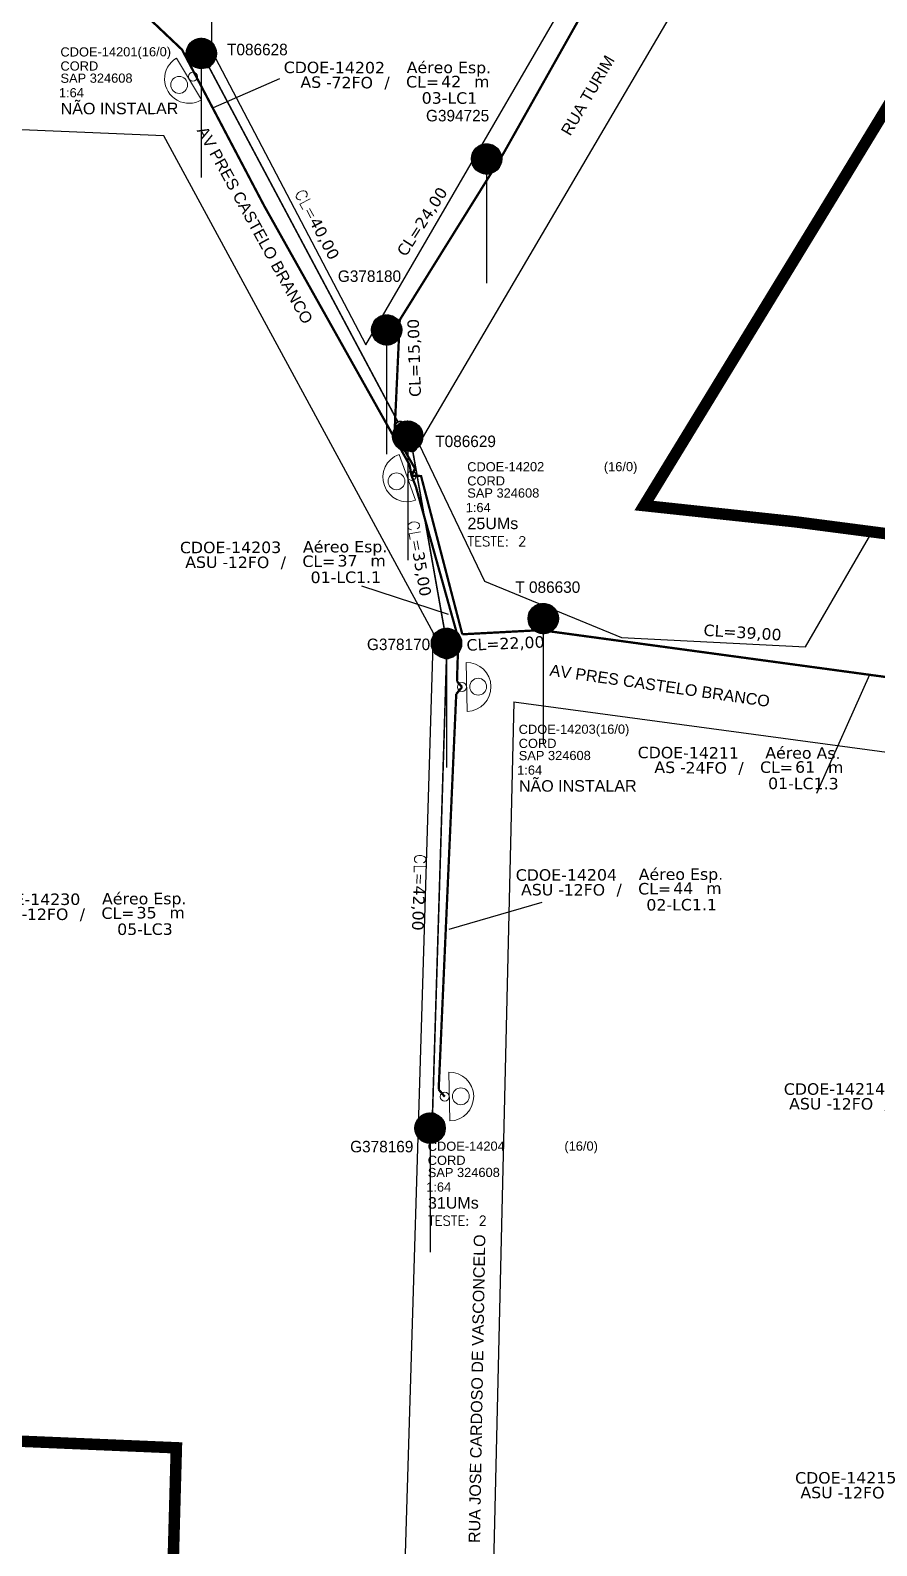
# Model space of a CAD drawing. Extents: x 31872 to 38560, y -10719 to -1519.
# Drawn here: x 32922 to 33659, y -3964 to -2645 of the extents above; entities that cross this region are included whole.
import ezdxf
from ezdxf.enums import TextEntityAlignment as Align

# ---------------------------------------------------------------- set-up
doc = ezdxf.new("R2010")
doc.units = ezdxf.units.DM
doc.header["$MEASUREMENT"] = 0
for name, color, linetype, lineweight in [("20.0-LEGENDA DOS CDO'S", 1, 'Continuous', 0), ('20.2-CDO_POSTE', 1, 'Continuous', 5), ('20.6-CORDOALHA_SUPORTE', 7, 'Continuous', 25)]:
    doc.layers.add(name, color=color, linetype=linetype, lineweight=lineweight)
for name, color, linetype in [('CAP a instalar', 1, 'Continuous'), ('celulas gpon', 7, 'Continuous'), ('label_cabos', 7, 'Continuous'), ('locais', 7, 'Continuous'), ('locais legendas', 7, 'Continuous'), ('QUADRA', 7, 'Continuous'), ('Segmento de Logradouro Texto', 238, 'Continuous')]:
    doc.layers.add(name, color=color, linetype=linetype)
doc.styles.add('ARIAL', font='arial.ttf')
doc.styles.add('DIGICADE', font='arial.ttf')
doc.styles.add('ROMANS', font='romans.shx')
doc.styles.add('siredit', font='verdana.ttf')
doc.linetypes.add('FENCELINE1', pattern='A,0.25,-0.1,[133,ltypeshp.shx,S=0.1,R=0,X=-0.1,Y=0],-0.1,1', length=1.45)
doc.dimstyles.new('CC', dxfattribs={"dimtxt": 1, "dimasz": 2, "dimexe": 0.18, "dimexo": 0.0625, "dimgap": 0.09, "dimtad": 0, "dimdec": 0, "dimrnd": 1, "dimzin": 0, "dimdsep": 46, "dimtxsty": 'siredit', "dimblk": 'NONE', "dimcen": 0, "dimse1": 1, "dimse2": 1, "dimsd1": 1, "dimsd2": 1, "dimclrt": 7, "dimadec": 0, "dimazin": 0, "dimtfac": 1, "dimtdec": 0, "dimtofl": 0, "dimtmove": 0, "dimatfit": 3, "dimfxl": 0, "dimtolj": 1, "dimtzin": 0, "dimarcsym": 0})

# ---------------------------------------------------------------- blocks, each defined once
blk = doc.blocks.new('*X22')
at = {"color": 0}
for p, q in [((-0.6799970000000001, 0.4160180000000003), (-0.018018, 1.077996999999998)), ((-0.6798090000000001, 0.4338840000000002), (-0.035884, 1.077809)), ((-0.679715, 0.398622), (-0.0006219999999999999, 1.077714999999999)), ((-0.6791100000000001, 0.452261), (-0.054261, 1.07711)), ((-0.6789990000000004, 0.381661), (0.016339, 1.076999)), ((-0.6778770000000001, 0.365105), (0.032895, 1.075876999999999)), ((-0.6778529999999999, 0.4711960000000003), (-0.073196, 1.075852999999999)), ((-0.676376, 0.348929), (0.049071, 1.074375999999999)), ((-0.675978, 0.490748), (-0.092748, 1.073978)), ((-0.6745180000000001, 0.333109), (0.06489099999999999, 1.072518)), ((-0.6734170000000002, 0.510987), (-0.112987, 1.071417)), ((-0.672323, 0.317627), (0.080373, 1.070322999999999)), ((-0.67008, 0.5320020000000003), (-0.134002, 1.068079999999999)), ((-0.669809, 0.302463), (0.095537, 1.067809)), ((-0.666991, 0.287604), (0.110396, 1.064991)), ((-0.665856, 0.5539029999999999), (-0.155903, 1.063855999999999)), ((-0.6638830000000004, 0.273034), (0.124966, 1.061882999999999)), ((-0.660603, 0.5768340000000001), (-0.178834, 1.058602999999999)), ((-0.660497, 0.258742), (0.139258, 1.058497)), ((-0.656846, 0.244715), (0.153285, 1.054845999999999)), ((-0.654125, 0.6009890000000003), (-0.202989, 1.052124999999999)), ((-0.652938, 0.230945), (0.167055, 1.050937999999999)), ((-0.648783, 0.217422), (0.180578, 1.046783)), ((-0.6461560000000001, 0.6266370000000001), (-0.228637, 1.044155999999998)), ((-0.6443900000000001, 0.204138), (0.193862, 1.042389999999999)), ((-0.639766, 0.191085), (0.206915, 1.037765999999999)), ((-0.6362979999999999, 0.654172), (-0.2561719999999999, 1.034297999999999)), ((-0.634917, 0.178256), (0.219744, 1.032917)), ((-0.6298500000000004, 0.165645), (0.232355, 1.027849999999999)), ((-0.624571, 0.153247), (0.244753, 1.022570999999999)), ((-0.623925, 0.6842220000000001), (-0.286222, 1.021924999999999)), ((-0.619084, 0.141056), (0.256944, 1.017084)), ((-0.6133950000000002, 0.129067), (0.268933, 1.011395)), ((-0.6079319999999999, 0.7178930000000002), (-0.319893, 1.005932)), ((-0.607508, 0.117277), (0.280723, 1.005508)), ((-0.6014260000000001, 0.10568), (0.2923199999999999, 0.999426)), ((-0.595154, 0.094275), (0.303725, 0.993154)), ((-0.588694, 0.083057), (0.314943, 0.986694)), ((-0.5859600000000001, 0.7575430000000001), (-0.359543, 0.9839600000000001)), ((-0.58205, 0.072024), (0.325976, 0.98005)), ((-0.575224, 0.061172), (0.336828, 0.973224)), ((-0.5682189999999999, 0.0505), (0.3475, 0.966219)), ((-0.561036, 0.040005), (0.357995, 0.9590360000000001)), ((-0.5536780000000002, 0.029685), (0.368315, 0.951678)), ((-0.5503970000000002, 0.8107829999999999), (-0.4127830000000002, 0.948397)), ((-0.5461460000000004, 0.01954), (0.37846, 0.944146)), ((-0.538442, 0.009566), (0.388434, 0.936442)), ((-0.530567, -0.000236), (0.398236, 0.928567)), ((-0.5225220000000002, -0.009869), (0.407869, 0.9205219999999998)), ((-0.514308, -0.019333), (0.417333, 0.912308)), ((-0.505925, -0.028628), (0.426628, 0.903925)), ((-0.497375, -0.037756), (0.4357560000000002, 0.8953749999999999)), ((-0.488657, -0.046715), (0.444715, 0.8866569999999999)), ((-0.479772, -0.055508), (0.453508, 0.8777719999999998)), ((-0.4707189999999999, -0.06413300000000001), (0.4621330000000003, 0.8687190000000001)), ((-0.461499, -0.07259), (0.47059, 0.8594989999999999)), ((-0.4521100000000002, -0.08087899999999999), (0.478879, 0.85011)), ((-0.4425530000000001, -0.08900000000000001), (0.487, 0.8405530000000001)), ((-0.4328260000000001, -0.096951), (0.494951, 0.8308260000000001)), ((-0.422929, -0.104731), (0.502731, 0.8209290000000001)), ((-0.4128600000000004, -0.11234), (0.5103400000000003, 0.81086)), ((-0.402619, -0.119776), (0.5177760000000001, 0.800619)), ((-0.392202, -0.127037), (0.5250370000000001, 0.7902020000000001)), ((-0.381609, -0.134122), (0.5321220000000002, 0.779609)), ((-0.370838, -0.141028), (0.539028, 0.7688380000000004)), ((-0.359886, -0.147754), (0.545754, 0.757886)), ((-0.348751, -0.154296), (0.5522960000000002, 0.746751)), ((-0.337429, -0.160652), (0.5586520000000001, 0.735429)), ((-0.325919, -0.16682), (0.56482, 0.723919)), ((-0.314215, -0.172794), (0.5707939999999999, 0.7122149999999999)), ((-0.302316, -0.178572), (0.576572, 0.700316)), ((-0.290215, -0.184149), (0.5821490000000002, 0.6882149999999999)), ((-0.27791, -0.189522), (0.587522, 0.67591)), ((-0.265395, -0.194684), (0.5926840000000002, 0.663395)), ((-0.252664, -0.199631), (0.597631, 0.650664)), ((-0.239711, -0.204356), (0.602356, 0.6377109999999999)), ((-0.226531, -0.208853), (0.606853, 0.6245310000000001)), ((-0.213115, -0.213115), (0.611115, 0.611115)), ((-0.199456, -0.217134), (0.6151340000000002, 0.5974560000000002)), ((-0.185546, -0.220901), (0.6189010000000001, 0.5835460000000002)), ((-0.171373, -0.224406), (0.622406, 0.5693729999999999)), ((-0.156929, -0.22764), (0.62564, 0.554929)), ((-0.1422, -0.230589), (0.6285890000000001, 0.5402000000000001)), ((-0.127174, -0.23324), (0.6312399999999999, 0.525174)), ((-0.111836, -0.23558), (0.6335800000000003, 0.509836)), ((-0.096169, -0.23759), (0.63559, 0.494169)), ((-0.080154, -0.239253), (0.637253, 0.4781540000000001)), ((-0.06377000000000001, -0.240547), (0.638547, 0.46177)), ((-0.046993, -0.241448), (0.6394479999999999, 0.4449930000000001)), ((-0.029795, -0.241927), (0.6399270000000002, 0.427795)), ((-0.012144, -0.241953), (0.6399530000000003, 0.410144)), ((0.006, -0.241488), (0.6394880000000001, 0.392)), ((0.024679, -0.240486), (0.638486, 0.373321)), ((0.043948, -0.2388949999999999), (0.636895, 0.354052)), ((0.063871, -0.236649), (0.6346490000000001, 0.334129)), ((0.08452799999999999, -0.23367), (0.63167, 0.313472)), ((0.106018, -0.229858), (0.627858, 0.291982)), ((0.12847, -0.225084), (0.623084, 0.26953)), ((0.152051, -0.21918), (0.6171800000000001, 0.245949)), ((0.176993, -0.211916), (0.6099160000000003, 0.221007)), ((0.203627, -0.20296), (0.60096, 0.194373)), ((0.232456, -0.191808), (0.5898080000000001, 0.165544)), ((0.264325, -0.177617), (0.575617, 0.133675)), ((0.300865, -0.158754), (0.556754, 0.097135)), ((0.346227, -0.13107), (0.5290699999999999, 0.051773)), ((0.43272, -0.062254), (0.4602540000000002, -0.03472))]:
    blk.add_line(p, q, dxfattribs=at)
blk = doc.blocks.new('POLE_POLE')
at = {"color": 0}
blk.add_line((-2e-07, -2.39e-06), (-2e-07, -4.983e-05), dxfattribs=at)
blk.add_circle((-2e-07, 4.18e-06), 6.6e-06, dxfattribs=at)
at = {"color": 0, "xscale": 1e-05, "yscale": 1e-05, "zscale": 1e-05}
blk.add_blockref('*X22', (0, 0), dxfattribs=at)
blk = doc.blocks.new('*U33')
at = {"color": 0}
blk.add_line((2.144683874508849, -0.5816883642076452), (-2.103735590730157, -0.6838976506145482), dxfattribs=at)
for centre, radius in [((-0.003800809652691521, 0.3762168416387937), 0.7329430290837279), ((0.02993521138451247, -1.026050735923426), 0.3933715201570511)]:
    blk.add_circle(centre, radius, dxfattribs=at)
blk.add_arc((0.02047414188934621, -0.6327930074110968), 2.124824386322872, 1.378166948061358, 181.3781669480614, dxfattribs=at)
blk = doc.blocks.new('CDOE_CT_POSTE')
at = {"layer": "20.0-LEGENDA DOS CDO'S", "color": 0, "style": 'ARIAL'}
for tag, p in [('CDO_N', (0.1196604212896091, 5.247622986669191)), ('CORDOALHA', (0.1221820842097259, 4.023126791072634)), ('SAP', (0.1243687709234109, 2.961291943700779)), ('1:XX', (0.13852452361823, 1.230987247493857)), ('UMS', (0.1406116498255869, 0.2174980612632993))]:
    blk.add_attdef(tag, p, '', height=0.6799438036233107, rotation=0.1179917413816953, dxfattribs=at)
blk.add_attdef('FIBRAS_UTILIZADAS', text='', height=0.6799438036233107, rotation=0.1179917413816953, dxfattribs=at).set_placement((7.828817139069656, 5.263498817652011), align=Align.CENTER)
blk = doc.blocks.new('Teste  FTTH')
at = {"color": 0, "lineweight": 0, "style": 'ROMANS'}
for tag, p in [('TESTE', (-2.302101397839966, -0.2900054389600459)), ('QTDE', (0.2115984437179215, -0.2900054389600459))]:
    blk.add_attdef(tag, p, '', height=0.4797688058208799, dxfattribs=at)
for tag, p, flags in [('FID', (-2.226682248618305, -1.252807463808641), 1), ('FATOR', (-2.226682248618305, -2.027570965340915), 3), ('ID_ATIVIDADE', (-2.226682248618305, -2.716249624984646), 3)]:
    blk.add_attdef(tag, p, '', height=0.4797688058208799, dxfattribs=dict(at, flags=flags))
blk = doc.blocks.new('*U90')
at = {"layer": '20.6-CORDOALHA_SUPORTE', "const_width": 0.1391638547182083}
for points in [[(-20.84083859273447, -0.3766395820807338, 1.175511421614485), (-20.83137429700899, 0.4705714967611039)], [(15.17919882247232, 0.4648918783483058, 1.231751640149774), (15.17919882247232, -0.3811335082008664)]]:
    blk.add_lwpolyline(points, format="xyb", dxfattribs=at)
blk.add_lwpolyline([(-20.29898066271702, 0.0414027478937543), (14.65815224372717, 0.04187918507371972)], dxfattribs=at)
at = {"layer": '20.6-CORDOALHA_SUPORTE', "color": 0, "lineweight": 0, "style": 'ROMANS'}
blk.add_attdef('LANCE', text='', height=1, dxfattribs=at).set_placement((-0.5381412959509184, -2.21476353000266), align=Align.RIGHT)
at = {"layer": '20.6-CORDOALHA_SUPORTE', "color": 0, "style": 'siredit'}
blk.add_attdef('QTDE', (-0.5381412959509184, -2.21476353000266), '', height=1, rotation=359.6900071930405, dxfattribs=at)
at = {"layer": '20.6-CORDOALHA_SUPORTE', "color": 0, "lineweight": 0, "style": 'ROMANS'}
for tag, p, flags in [('FATOR', (-5.196395047656239, -4.441735041516672), 3), ('ID_ATIVIDADE', (-5.200727581730945, -6.668706553030688), 3), ('FID', (-5.200727581730945, -8.895678064544704), 1)]:
    blk.add_attdef(tag, p, '', height=1, dxfattribs=dict(at, flags=flags))
blk = doc.blocks.new('*U91')
at = {"layer": '20.6-CORDOALHA_SUPORTE', "const_width": 0.1391638547182083}
for points in [[(-20.84083859273447, -0.3766395820807338, 1.175511421614485), (-20.83137429700899, 0.4705714967611039)], [(-4.083952200998542, 0.4672687796694942, 1.231751640149774), (-4.083952200998542, -0.3787566068796779)]]:
    blk.add_lwpolyline(points, format="xyb", dxfattribs=at)
blk.add_lwpolyline([(-20.29898066271702, 0.0414027478937543), (-4.604998779743688, 0.04425608639490815)], dxfattribs=at)
at = {"layer": '20.6-CORDOALHA_SUPORTE', "color": 0, "lineweight": 0, "style": 'ROMANS'}
blk.add_attdef('LANCE', text='', height=1, dxfattribs=at).set_placement((-0.5381412959509184, -2.21476353000266), align=Align.RIGHT)
at = {"layer": '20.6-CORDOALHA_SUPORTE', "color": 0, "style": 'siredit'}
blk.add_attdef('QTDE', (-0.5381412959509184, -2.21476353000266), '', height=1, rotation=359.6900071930405, dxfattribs=at)
at = {"layer": '20.6-CORDOALHA_SUPORTE', "color": 0, "lineweight": 0, "style": 'ROMANS'}
for tag, p, flags in [('FATOR', (-5.196395047656239, -4.441735041516672), 3), ('ID_ATIVIDADE', (-5.200727581730945, -6.668706553030688), 3), ('FID', (-5.200727581730945, -8.895678064544704), 1)]:
    blk.add_attdef(tag, p, '', height=1, dxfattribs=dict(at, flags=flags))
blk = doc.blocks.new('*U92')
at = {"layer": '20.6-CORDOALHA_SUPORTE', "const_width": 0.1391638547182083}
for points in [[(-20.84083859273447, -0.3766395820807338, 1.175511421614485), (-20.83137429700899, 0.4705714967611039)], [(19.74560780455237, 0.4643284241382771, 1.231751640149774), (19.74560780455237, -0.3816969624108951)]]:
    blk.add_lwpolyline(points, format="xyb", dxfattribs=at)
blk.add_lwpolyline([(-20.29898066271702, 0.0414027478937543), (19.22456122580723, 0.04131573086369104)], dxfattribs=at)
at = {"layer": '20.6-CORDOALHA_SUPORTE', "color": 0, "lineweight": 0, "style": 'ROMANS'}
blk.add_attdef('LANCE', text='', height=1, dxfattribs=at).set_placement((-0.5381412959509184, -2.21476353000266), align=Align.RIGHT)
at = {"layer": '20.6-CORDOALHA_SUPORTE', "color": 0, "style": 'siredit'}
blk.add_attdef('QTDE', (-0.5381412959509184, -2.21476353000266), '', height=1, rotation=359.6900071930405, dxfattribs=at)
at = {"layer": '20.6-CORDOALHA_SUPORTE', "color": 0, "lineweight": 0, "style": 'ROMANS'}
for tag, p, flags in [('FATOR', (-5.196395047656239, -4.441735041516672), 3), ('ID_ATIVIDADE', (-5.200727581730945, -6.668706553030688), 3), ('FID', (-5.200727581730945, -8.895678064544704), 1)]:
    blk.add_attdef(tag, p, '', height=1, dxfattribs=dict(at, flags=flags))
blk = doc.blocks.new('_None')
blk = doc.blocks.new('Inst CB ESP CFOA-SM-AS-80-TS-72')
at = {"layer": 'label_cabos', "color": 0, "style": 'siredit'}
for tag, flags, p in [('ID_ATIVIDADE', 3, (1.313585161309568, 2.671720126308649)), ('FATOR', 1, (11.5601203190924, 2.551431588687208))]:
    blk.add_attdef(tag, text='', height=0.8, rotation=359.6900071930405, dxfattribs=dict(at, flags=flags)).set_placement(p, align=Align.MIDDLE_CENTER)
for tag, p in [('DESTINO_CABO', (3.131368715205234, 1.262430571443581)), ('TIPO_CABO', (13.10817767829267, 1.244845964638766)), ('TIPO_CABO', (1.762291071830923, -0.004590935048270239)), ('CABO', (4.68579783560552, -0.05191046300382141)), ('/', (7.714015827420027, -0.05191046300382141)), ('LANCE', (10.80897846494462, 0.001586114557718954)), ('UND', (15.96399395113023, 0.001586114557718954)), ('FID', (13.14769000608328, -1.414223166462778))]:
    blk.add_attdef(tag, text='', height=0.8, rotation=359.6900071930405, dxfattribs=at).set_placement(p, align=Align.MIDDLE_CENTER)
blk.add_attdef('QTDE', (12.42874375078654, -0.4746612619691017), '', height=0.8, rotation=359.6900071930405, dxfattribs=at)
blk = doc.blocks.new('Inst CB ESP CFOA-SM-ASU-120-S-12')
at = {"layer": 'label_cabos', "color": 0, "style": 'siredit'}
for tag, flags, p in [('ID_ATIVIDADE', 3, (1.313585161309568, 2.671720126308649)), ('FATOR', 1, (11.5601203190924, 2.551431588687208))]:
    blk.add_attdef(tag, text='', height=1, rotation=359.6900071930405, dxfattribs=dict(at, flags=flags)).set_placement(p, align=Align.MIDDLE_CENTER)
for tag, p in [('DESTINO_CABO', (3.131368715205234, 1.262430571443581)), ('TIPO_CABO', (13.10817767829267, 1.244845964638766)), ('TIPO_CABO', (1.262291071830923, -0.004590935048270239)), ('CABO', (4.68579783560552, -0.05191046300382141)), ('/', (7.714015827420027, -0.05191046300382141)), ('LANCE', (10.80897846494462, 0.001586114557718954)), ('UND', (15.96399395113023, 0.001586114557718954)), ('FID', (13.14769000608328, -1.414223166462778))]:
    blk.add_attdef(tag, text='', height=1, rotation=359.6900071930405, dxfattribs=at).set_placement(p, align=Align.MIDDLE_CENTER)
blk.add_attdef('QTDE', (12.42874375078654, -0.4746612619691017), '', height=1, rotation=359.6900071930405, dxfattribs=at)
blk = doc.blocks.new('Inst CB AS CFOA-SM-AS-80-TS-24')
at = {"layer": 'label_cabos', "color": 0, "style": 'siredit'}
for tag, flags, p in [('ID_ATIVIDADE', 3, (1.313585161309568, 2.671720126308649)), ('FATOR', 1, (11.5601203190924, 2.551431588687208))]:
    blk.add_attdef(tag, text='', height=1, rotation=359.6900071930405, dxfattribs=dict(at, flags=flags)).set_placement(p, align=Align.MIDDLE_CENTER)
for tag, p in [('DESTINO_CABO', (3.131368715205234, 1.262430571443581)), ('TIPO_CABO', (13.10817767829267, 1.244845964638766)), ('TIPO_CABO', (1.762291071830923, -0.004590935048270239)), ('CABO', (4.685797835605519, -0.05191046300382141)), ('/', (7.714015827420027, -0.05191046300382141)), ('LANCE', (10.80897846494462, 0.001586114557718954)), ('UND', (15.96399395113023, 0.001586114557718954)), ('FID', (13.14769000608328, -1.414223166462778))]:
    blk.add_attdef(tag, text='', height=1, rotation=359.6900071930405, dxfattribs=at).set_placement(p, align=Align.MIDDLE_CENTER)
blk.add_attdef('QTDE', (12.42874375078654, -0.4746612619691017), '', height=1, rotation=359.6900071930405, dxfattribs=at)
blk = doc.blocks.new('Inst CB AS CFOA-SM-ASU-120-S-12')
at = {"layer": 'label_cabos', "color": 0, "style": 'siredit'}
for tag, flags, p in [('ID_ATIVIDADE', 3, (1.313585161309568, 2.671720126308649)), ('FATOR', 1, (11.5601203190924, 2.551431588687208))]:
    blk.add_attdef(tag, text='', height=1, rotation=359.6900071930405, dxfattribs=dict(at, flags=flags)).set_placement(p, align=Align.MIDDLE_CENTER)
for tag, p in [('DESTINO_CABO', (3.131368715205234, 1.262430571443581)), ('TIPO_CABO', (13.10817767829267, 1.244845964638766)), ('TIPO_CABO', (1.262291071830923, -0.004590935048270239)), ('CABO', (4.68579783560552, -0.05191046300382141)), ('/', (7.714015827420027, -0.05191046300382141)), ('LANCE', (10.80897846494462, 0.001586114557718954)), ('UND', (15.96399395113023, 0.001586114557718954)), ('FID', (13.14769000608328, -1.414223166462778))]:
    blk.add_attdef(tag, text='', height=1, rotation=359.6900071930405, dxfattribs=at).set_placement(p, align=Align.MIDDLE_CENTER)
blk.add_attdef('QTDE', (12.42874375078654, -0.4746612619691017), '', height=1, rotation=359.6900071930405, dxfattribs=at)
blk = doc.blocks.new('Inst CDOE-16 CAIXA DIST OPT CDOE 48F_16D C_SPL_2_1_8')
at = {"layer": "20.0-LEGENDA DOS CDO'S", "color": 0}
for tag, p, style, flags in [('ID_ATIVIDADE', (0.1196604212896091, 6.472119182265749), 'ARIAL', 3), ('FATOR', (7.920895240253444, 6.472119182265749), 'ARIAL', 1), ('QTDE', (0.09652250603994617, -1.169659482557959), 'DIGICADE', 3)]:
    blk.add_attdef(tag, p, '', height=0.8, rotation=0.1179917413816953, dxfattribs=dict(at, style=style, flags=flags))
at = {"layer": "20.0-LEGENDA DOS CDO'S", "color": 0, "style": 'ARIAL'}
for tag, p, height in [('FID', (0.1196604212896091, 5.247622986669192), 0.8), ('CORDOALHA', (0.1221820842097259, 4.023126791072634), 0.8), ('SAP', (0.1243687709234109, 2.961291943700779), 0.8), ('1:XX', (-0.01175218651455623, 1.700097934941908), 0.8), ('UMS', (0.1406116498255869, 0.2174980612632993), 1)]:
    blk.add_attdef(tag, p, '', height=height, rotation=0.1179917413816953, dxfattribs=at)
blk.add_attdef('FIBRAS_UTILIZADAS', text='', height=0.8, rotation=0.1179917413816953, dxfattribs=at).set_placement((13.47913720596581, 5.263498817652014), align=Align.CENTER)

msp = doc.modelspace()

# ---------------------------------------------------------------- linework, layer by layer
at = {"layer": 'CAP a instalar', "linetype": 'FENCELINE1', "ltscale": 5, "const_width": 2}
for points in [[(33256.89547466612, -3026.388305299922), (33239.12445722762, -2995.061246962293), (33239.12445722762, -2995.061246962293), (33243.6580271312, -2897.011079494848), (33333.4835440366, -2752.935392935767), (33498.85222289976, -2459.458194528713), (33389.51387337557, -2395.777700659826), (33178.68498399536, -2271.661689435139), (33146.06156950849, -2249.318343461498), (33172.77113815219, -2211.07169306372)], [(32330.09269039994, -2697.745614764287), (32330.09269039994, -2697.745614764287), (32330.09269039994, -2697.745614764287), (32825.89939406872, -2772.463988331153), (32840.92408460713, -2477.5858670706), (32854.09024496013, -2472.528071091517), (33054.05003197523, -2661.834842604592), (33125.68244612808, -2797.934110970243), (33252.1672367203, -3023.132833656862), (33253.93707030252, -3032.688430943533)], [(33253.93707030252, -3032.688430943533), (33256.89547466612, -3026.388305299922)], [(33298.11416711457, -3170.586132486358), (33262.18184977918, -3032.852290463641), (33253.93707030252, -3032.688430943533)], [(33253.93707030252, -3032.688430943533), (33257.72751727988, -3042.252073180869)], [(33257.72751727988, -3042.252073180869), (33294.66360501511, -3174.395328057005), (33293.46958435755, -3211.4013432758)], [(33298.11416711457, -3170.586132486358), (33366.39954063724, -3166.958308317705), (33685.03759607006, -3210.210636281415), (34104.15331699103, -3248.35910836701), (34375.89710309435, -3277.805167832419), (34584.83221739563, -3289.327534106567), (34729.67676645642, -3355.901251626208), (34735.02306586163, -3633.020580676391), (34752.3581770345, -3933.457933110192)], [(33297.91394213829, -3216.513789356693), (33292.82016825778, -3222.571418029263)], [(33297.91394213829, -3216.513789356693), (33293.46958435755, -3211.4013432758)], [(33292.82016825778, -3222.571418029263), (33277.52879217299, -3566.716874358251), (33277.52879217299, -3566.716874358251)], [(33282.83825813941, -3572.935650409206), (33277.52879217299, -3566.716874358251)]]:
    msp.add_lwpolyline(points, dxfattribs=at)
at = {"layer": 'celulas gpon', "color": 116, "linetype": 'Continuous', "lineweight": 200, "const_width": 10.00000000000048}
for points in [[(32124.64228237429, -1715.850508031442), (32109.55520875085, -2667.453059279367), (32057.64074656795, -3829.072461319163), (32539.39916136241, -3856.997911487713), (33049.11674370788, -3878.479034309282), (33040.59994745566, -4185.116933179095), (33472.43559855534, -4195.845769275918), (33471.52263917643, -4491.777021256283), (34534.25141034447, -4525.329916649505)], [(33963.27984815961, -3121.621058774188), (33587.77058605137, -3072.670744252398), (33456.34234435888, -3058.589146924212), (33611.23991505275, -2805.120395016863), (33693.55020426246, -2670.00411589165)]]:
    msp.add_lwpolyline(points, dxfattribs=at)
at = {"layer": 'QUADRA', "ltscale": 5e-05}
msp.add_line((33342.87256024577, -3229.268757035031), (33320.45164902727, -4192.069770512178), dxfattribs=at)
for points in [[(33078.77804255611, -2421.473722760572), (33079.58308745673, -2662.440708843067), (33214.0747189525, -2918.819130142226), (33459.95009215581, -2495.526120853617), (33185.54998135226, -2333.328162734404), (33167.09194256025, -2326.493363589987), (33146.92666335529, -2322.995006241842), (33128.39384145601, -2326.207545124932), (33113.07677535838, -2349.539249357774), (33078.77804255611, -2421.473722760572)], [(33614.73936895872, -2401.507189203992), (33260.17774574956, -3004.802656625404), (33317.55426335646, -3124.246940561577), (33436.73341265446, -3173.28450797592), (33596.93501505567, -3181.611994956627), (33655.11542680007, -3081.449625291868)], [(33241.9307775496, -4190.118941389963), (33273.07584095313, -3169.74066300784), (33038.16718835881, -2736.75521122758), (32852.06275725769, -2729.021603506997)], [(33342.87256024577, -3229.268757035031), (33760.37782080387, -3285.675784968778)]]:
    msp.add_lwpolyline(points, dxfattribs=at)

# ---------------------------------------------------------------- block references
at = {"layer": "20.0-LEGENDA DOS CDO'S", "color": 8}
ref = msp.add_blockref('CDOE_CT_POSTE', (32946.98105075196, -2720.324716572657), dxfattribs=dict(at, xscale=10, yscale=10, zscale=10))
ref.add_attrib('CDO_N', 'CDOE-14201', (32948.1776549647, -2667.848486700102), dxfattribs={"color": 0, "height": 8.000000000000002, "rotation": 0.1179917413816953, "style": 'ARIAL'})
ref.add_attrib('CORDOALHA', 'CORD', (32948.20287159443, -2680.09344865103), dxfattribs={"color": 0, "height": 8.000000000000002, "rotation": 0.1179917413816953, "style": 'ARIAL'})
ref.add_attrib('SAP', 'SAP 324608', (32948.22473846175, -2690.711797126576), dxfattribs={"color": 0, "height": 8.000000000000002, "rotation": 0.1179917413816953, "style": 'ARIAL'})
ref.add_attrib('1:XX', '1:64', (32946.86352888736, -2703.323737219914), dxfattribs={"color": 0, "height": 8.000000000000002, "rotation": 0.1179917413816953, "style": 'ARIAL'})
ref.add_attrib('UMS', 'NÃO INSTALAR', (32948.38716725036, -2718.149735950872), dxfattribs={"color": 0, "height": 10, "rotation": 0.1179917413816953, "style": 'ARIAL'})
ref.add_attrib('FIBRAS_UTILIZADAS', '   (16/0)', dxfattribs={"color": 0, "height": 8.000000000000002, "rotation": 0.1179917413816953, "style": 'ARIAL'}).set_placement((33025.26922214343, -2667.689728387638), align=Align.CENTER)
at = {"layer": "20.0-LEGENDA DOS CDO'S", "lineweight": 0, "xscale": 10, "yscale": 10, "zscale": 10}
for p, values in [((33301.1930577984, -3081.321538002237), {'FID': 'CDOE-14202', 'CORDOALHA': 'CORD', 'SAP': 'SAP 324608', '1:XX': '1:64', 'UMS': '25UMs', 'FIBRAS_UTILIZADAS': '(16/0)'}), ((33266.80637060115, -3672.559037902399), {'FID': 'CDOE-14204', 'CORDOALHA': 'CORD', 'SAP': 'SAP 324608', '1:XX': '1:64', 'UMS': '31UMs', 'FIBRAS_UTILIZADAS': '(16/0)'})]:
    msp.add_blockref('Inst CDOE-16 CAIXA DIST OPT CDOE 48F_16D C_SPL_2_1_8', p, dxfattribs=at).add_auto_attribs(values)
at = {"layer": "20.0-LEGENDA DOS CDO'S", "lineweight": 0, "xscale": 17.50499999999995, "yscale": 17.50499999999995, "zscale": 17.50499999999995, "rotation": 0.004078562105398152}
for p in [(33342.97486592815, -3088.788414825692), (33308.58817873205, -3680.025914725854)]:
    msp.add_blockref('Teste  FTTH', p, dxfattribs=at).add_auto_attribs({'TESTE': 'TESTE:', 'QTDE': '2'})
at = {"layer": "20.0-LEGENDA DOS CDO'S", "color": 8}
ref = msp.add_blockref('CDOE_CT_POSTE', (33346.00869880439, -3309.767323010608), dxfattribs=dict(at, xscale=10, yscale=10, zscale=10))
ref.add_attrib('CDO_N', 'CDOE-14203', (33347.20530301714, -3257.291093138053), dxfattribs={"color": 0, "height": 8.000000000000002, "rotation": 0.1179917413816953, "style": 'ARIAL'})
ref.add_attrib('CORDOALHA', 'CORD', (33347.2305196457, -3269.536055088981), dxfattribs={"color": 0, "height": 8.000000000000002, "rotation": 0.1179917413816953, "style": 'ARIAL'})
ref.add_attrib('SAP', 'SAP 324608', (33347.25238651302, -3280.154403564527), dxfattribs={"color": 0, "height": 8.000000000000002, "rotation": 0.1179917413816953, "style": 'ARIAL'})
ref.add_attrib('1:XX', '1:64', (33345.89117693863, -3292.766343657865), dxfattribs={"color": 0, "height": 8.000000000000002, "rotation": 0.1179917413816953, "style": 'ARIAL'})
ref.add_attrib('UMS', 'NÃO INSTALAR', (33347.41481530279, -3307.592342388823), dxfattribs={"color": 0, "height": 10, "rotation": 0.1179917413816953, "style": 'ARIAL'})
ref.add_attrib('FIBRAS_UTILIZADAS', '   (16/0)', dxfattribs={"color": 0, "height": 8.000000000000002, "rotation": 0.1179917413816953, "style": 'ARIAL'}).set_placement((33424.2968701947, -3257.13233482559), align=Align.CENTER)
at = {"layer": '20.2-CDO_POSTE', "color": 8}
for p, xscale, yscale, zscale, rotation in [((33054.74566077729, -2690.629443232908), 9.999999999999998, 9.999999999999998, 9.999999999999998, 119.7816606115502), ((33308.174812276, -3216.22714153026), 10, 10, 10, 269.9290591448539)]:
    msp.add_blockref('*U33', p, dxfattribs=dict(at, xscale=xscale, yscale=yscale, zscale=zscale, rotation=rotation))
at = {"layer": '20.2-CDO_POSTE', "color": 10, "xscale": 10, "yscale": 10, "zscale": 10}
for p, rotation in [((33244.30172708267, -3036.227891915485), 108.4992360194852), ((33293.09912827713, -3572.649002582773), 269.9290591448539)]:
    msp.add_blockref('*U33', p, dxfattribs=dict(at, rotation=rotation))
at = {"layer": '20.6-CORDOALHA_SUPORTE', "color": 0, "lineweight": 0}
ref = msp.add_blockref('*U90', (33172.79261898281, -2856.698804856285), dxfattribs=dict(at, xscale=10, yscale=10, zscale=10, rotation=298.0512480312755))
ref.add_attrib('QTDE', '40,00', (33164.54448442589, -2811.068779048517), dxfattribs={"color": 0, "height": 10, "rotation": 297.741255224316, "style": 'siredit'})
ref.add_attrib('LANCE', 'CL=', dxfattribs={"color": 0, "lineweight": 0, "height": 10, "rotation": 298.0512480312755, "style": 'ROMANS'}).set_placement((33164.54448442589, -2811.068779048517), align=Align.RIGHT)
ref = msp.add_blockref('*U91', (33290.07768420302, -3211.804270283326), dxfattribs=dict(at, xscale=10, yscale=10, zscale=10, rotation=280.0466304695613))
ref.add_attrib('QTDE', '35,00', (33254.8405559469, -3099.561727517291), dxfattribs={"color": 0, "height": 9.999999999999996, "rotation": 279.7366376626018, "style": 'siredit'})
ref.add_attrib('LANCE', 'CL=', dxfattribs={"color": 0, "lineweight": 0, "height": 9.999999999999998, "rotation": 280.0466304695613, "style": 'ROMANS'}).set_placement((33254.8405559469, -3099.561727517291), align=Align.RIGHT)
at = {"layer": '20.6-CORDOALHA_SUPORTE', "color": 0, "lineweight": 0, "xscale": 10, "yscale": 10, "zscale": 10, "rotation": 268.2412835103168}
msp.add_blockref('*U92', (33277.66917232922, -3395.085718245252), dxfattribs=at).add_auto_attribs({'QTDE': '42,00', 'LANCE': 'CL='})
at = {"layer": 'label_cabos'}
ref = msp.add_blockref('Inst CB ESP CFOA-SM-AS-80-TS-72', (33155.40974304228, -2690.07664304693), dxfattribs=dict(at, xscale=10, yscale=10, zscale=10, rotation=0.1315642785740559))
ref.add_attrib('DESTINO_CABO', 'CDOE-14202', dxfattribs={"color": 0, "height": 10, "rotation": 359.8215714716146, "style": 'siredit'}).set_placement((33186.69435935825, -2677.380467248156), align=Align.MIDDLE_CENTER)
ref.add_attrib('CABO', '72FO', dxfattribs={"color": 0, "height": 10, "rotation": 359.8215714716146, "style": 'siredit'}).set_placement((33202.26878984747, -2690.488149714663), align=Align.MIDDLE_CENTER)
ref.add_attrib('LANCE', 'CL=', dxfattribs={"color": 0, "height": 10, "rotation": 359.8215714716146, "style": 'siredit'}).set_placement((33263.49920630953, -2689.812583164319), align=Align.MIDDLE_CENTER)
ref.add_attrib('TIPO_CABO', 'Aéreo Esp.', dxfattribs={"color": 0, "height": 10, "rotation": 359.8215714716146, "style": 'siredit'}).set_placement((33286.46258974946, -2677.327222586616), align=Align.MIDDLE_CENTER)
ref.add_attrib('/', '/', dxfattribs={"color": 0, "height": 10, "rotation": 359.8215714716146, "style": 'siredit'}).set_placement((33232.55088993147, -2690.418614936068), align=Align.MIDDLE_CENTER)
ref.add_attrib('TIPO_CABO', 'AS - ', dxfattribs={"color": 0, "height": 10, "rotation": 359.8215714716146, "style": 'siredit'}).set_placement((33173.03271271902, -2690.082086049958), align=Align.MIDDLE_CENTER)
ref.add_attrib('FID', '03-LC1', dxfattribs={"color": 0, "height": 10, "rotation": 359.8215714716146, "style": 'siredit'}).set_placement((33286.91877027191, -2703.916936502799), align=Align.MIDDLE_CENTER)
ref.add_attrib('QTDE', '42', (33279.70775219062, -2694.537850883796), dxfattribs={"color": 0, "height": 10, "rotation": 359.8215714716146, "style": 'siredit'})
ref.add_attrib('UND', 'm', dxfattribs={"color": 0, "height": 10, "rotation": 359.8215714716146, "style": 'siredit'}).set_placement((33315.04922526804, -2689.694212269976), align=Align.MIDDLE_CENTER)
ref = msp.add_blockref('Inst CB ESP CFOA-SM-ASU-120-S-12', (33065.11895529725, -3107.846311577603), dxfattribs=dict(at, xscale=10, yscale=10, zscale=10, rotation=0.4634636605450986))
ref.add_attrib('DESTINO_CABO', 'CDOE-14203', dxfattribs={"color": 0, "height": 10, "rotation": 0.1534708535855889, "style": 'siredit'}).set_placement((33096.32950152885, -3094.969126270159), align=Align.MIDDLE_CENTER)
ref.add_attrib('TIPO_CABO', 'Aéreo Esp.', dxfattribs={"color": 0, "height": 10, "rotation": 0.1534708535855889, "style": 'siredit'}).set_placement((33196.09574959296, -3094.337954618975), align=Align.MIDDLE_CENTER)
ref.add_attrib('CABO', '12FO', dxfattribs={"color": 0, "height": 10, "rotation": 0.1534708535855889, "style": 'siredit'}).set_placement((33111.97959964545, -3107.986370720907), align=Align.MIDDLE_CENTER)
ref.add_attrib('/', '/', dxfattribs={"color": 0, "height": 10, "rotation": 0.1534708535855889, "style": 'siredit'}).set_placement((33142.26078886571, -3107.741421856924), align=Align.MIDDLE_CENTER)
ref.add_attrib('TIPO_CABO', 'ASU - ', dxfattribs={"color": 0, "height": 10, "rotation": 0.1534708535855889, "style": 'siredit'}).set_placement((33077.74182440629, -3107.790114232346), align=Align.MIDDLE_CENTER)
ref.add_attrib('FID', '01-LC1.1', dxfattribs={"color": 0, "height": 10, "rotation": 0.1534708535855889, "style": 'siredit'}).set_placement((33196.70594881903, -3120.924579896971), align=Align.MIDDLE_CENTER)
ref.add_attrib('LANCE', 'CL=', dxfattribs={"color": 0, "height": 10, "rotation": 0.1534708535855889, "style": 'siredit'}).set_placement((33173.20507543543, -3106.956125800505), align=Align.MIDDLE_CENTER)
ref.add_attrib('QTDE', '37', (33189.44072145069, -3111.587422923192), dxfattribs={"color": 0, "height": 10, "rotation": 0.1534708535855889, "style": 'siredit'})
ref.add_attrib('UND', 'm', dxfattribs={"color": 0, "height": 10, "rotation": 0.1534708535855889, "style": 'siredit'}).set_placement((33224.75354380705, -3106.5391428629), align=Align.MIDDLE_CENTER)
ref = msp.add_blockref('Inst CB AS CFOA-SM-AS-80-TS-24', (33463.61732552791, -3286.260270182981), dxfattribs=dict(at, xscale=10, yscale=10, zscale=10))
ref.add_attrib('DESTINO_CABO', 'CDOE-14211', dxfattribs={"color": 0, "height": 10, "rotation": 359.6900071930405, "style": 'siredit'}).set_placement((33494.93101267991, -3273.635964472785), align=Align.MIDDLE_CENTER)
ref.add_attrib('TIPO_CABO', 'Aéreo As.', dxfattribs={"color": 0, "height": 10, "rotation": 359.6900071930405, "style": 'siredit'}).set_placement((33594.69910231102, -3273.811810542836), align=Align.MIDDLE_CENTER)
ref.add_attrib('CABO', '24FO', dxfattribs={"color": 0, "height": 10, "rotation": 359.6900071930405, "style": 'siredit'}).set_placement((33510.47530388375, -3286.779374820187), align=Align.MIDDLE_CENTER)
ref.add_attrib('/', '/', dxfattribs={"color": 0, "height": 10, "rotation": 359.6900071930405, "style": 'siredit'}).set_placement((33540.75748380189, -3286.779374820187), align=Align.MIDDLE_CENTER)
ref.add_attrib('TIPO_CABO', 'AS - ', dxfattribs={"color": 0, "height": 10, "rotation": 359.6900071930405, "style": 'siredit'}).set_placement((33481.24023624611, -3286.306179524406), align=Align.MIDDLE_CENTER)
ref.add_attrib('FID', '01-LC1.3', dxfattribs={"color": 0, "height": 10, "rotation": 359.6900071930405, "style": 'siredit'}).set_placement((33595.09422558857, -3300.402501844808), align=Align.MIDDLE_CENTER)
ref.add_attrib('LANCE', 'CL=', dxfattribs={"color": 0, "height": 10, "rotation": 359.6900071930405, "style": 'siredit'}).set_placement((33571.70711017711, -3286.244409033104), align=Align.MIDDLE_CENTER)
ref.add_attrib('QTDE', '61', (33587.9047630358, -3291.006882810041), dxfattribs={"color": 0, "height": 10, "rotation": 359.6900071930405, "style": 'siredit'})
ref.add_attrib('UND', 'm', dxfattribs={"color": 0, "height": 10, "rotation": 359.6900071930405, "style": 'siredit'}).set_placement((33623.25726504004, -3286.244409033104), align=Align.MIDDLE_CENTER)
ref = msp.add_blockref('Inst CB ESP CFOA-SM-ASU-120-S-12', (33357.5146029462, -3392.833390687599), dxfattribs=dict(at, xscale=10, yscale=10, zscale=10, rotation=0.4634636605450986))
ref.add_attrib('DESTINO_CABO', 'CDOE-14204', dxfattribs={"color": 0, "height": 10, "rotation": 0.1534708535855889, "style": 'siredit'}).set_placement((33388.7251491778, -3379.956205380156), align=Align.MIDDLE_CENTER)
ref.add_attrib('TIPO_CABO', 'Aéreo Esp.', dxfattribs={"color": 0, "height": 10, "rotation": 0.1534708535855889, "style": 'siredit'}).set_placement((33488.49139724192, -3379.325033728971), align=Align.MIDDLE_CENTER)
ref.add_attrib('CABO', '12FO', dxfattribs={"color": 0, "height": 10, "rotation": 0.1534708535855889, "style": 'siredit'}).set_placement((33404.37524729324, -3392.973449830904), align=Align.MIDDLE_CENTER)
ref.add_attrib('/', '/', dxfattribs={"color": 0, "height": 10, "rotation": 0.1534708535855889, "style": 'siredit'}).set_placement((33434.65643651466, -3392.728500966921), align=Align.MIDDLE_CENTER)
ref.add_attrib('TIPO_CABO', 'ASU - ', dxfattribs={"color": 0, "height": 10, "rotation": 0.1534708535855889, "style": 'siredit'}).set_placement((33370.13747205408, -3392.777193342342), align=Align.MIDDLE_CENTER)
ref.add_attrib('FID', '02-LC1.1', dxfattribs={"color": 0, "height": 10, "rotation": 0.1534708535855889, "style": 'siredit'}).set_placement((33489.10159646798, -3405.911659006968), align=Align.MIDDLE_CENTER)
ref.add_attrib('LANCE', 'CL=', dxfattribs={"color": 0, "height": 10, "rotation": 0.1534708535855889, "style": 'siredit'}).set_placement((33465.60072308322, -3391.943204910501), align=Align.MIDDLE_CENTER)
ref.add_attrib('QTDE', '44', (33481.83636909965, -3396.574502033188), dxfattribs={"color": 0, "height": 10, "rotation": 0.1534708535855889, "style": 'siredit'})
ref.add_attrib('UND', 'm', dxfattribs={"color": 0, "height": 10, "rotation": 0.1534708535855889, "style": 'siredit'}).set_placement((33517.149191456, -3391.526221972897), align=Align.MIDDLE_CENTER)
ref = msp.add_blockref('Inst CB ESP CFOA-SM-ASU-120-S-12', (32890.17338645094, -3414.093697969809), dxfattribs=dict(at, xscale=10, yscale=10, zscale=10, rotation=0.4634636605450986))
ref.add_attrib('DESTINO_CABO', 'CDOE-14230', dxfattribs={"color": 0, "height": 10, "rotation": 0.1534708535855889, "style": 'siredit'}).set_placement((32921.38393268254, -3401.216512662365), align=Align.MIDDLE_CENTER)
ref.add_attrib('TIPO_CABO', 'Aéreo Esp.', dxfattribs={"color": 0, "height": 10, "rotation": 0.1534708535855889, "style": 'siredit'}).set_placement((33021.15018074666, -3400.585341011181), align=Align.MIDDLE_CENTER)
ref.add_attrib('CABO', '12FO', dxfattribs={"color": 0, "height": 10, "rotation": 0.1534708535855889, "style": 'siredit'}).set_placement((32937.03403079798, -3414.233757113113), align=Align.MIDDLE_CENTER)
ref.add_attrib('/', '/', dxfattribs={"color": 0, "height": 10, "rotation": 0.1534708535855889, "style": 'siredit'}).set_placement((32967.3152200194, -3413.98880824913), align=Align.MIDDLE_CENTER)
ref.add_attrib('TIPO_CABO', 'ASU - ', dxfattribs={"color": 0, "height": 10, "rotation": 0.1534708535855889, "style": 'siredit'}).set_placement((32902.79625555882, -3414.037500624552), align=Align.MIDDLE_CENTER)
ref.add_attrib('FID', '05-LC3', dxfattribs={"color": 0, "height": 10, "rotation": 0.1534708535855889, "style": 'siredit'}).set_placement((33021.76037997272, -3427.171966289177), align=Align.MIDDLE_CENTER)
ref.add_attrib('LANCE', 'CL=', dxfattribs={"color": 0, "height": 10, "rotation": 0.1534708535855889, "style": 'siredit'}).set_placement((32998.25950658912, -3413.203512192711), align=Align.MIDDLE_CENTER)
ref.add_attrib('QTDE', '35', (33014.49515260439, -3417.834809315398), dxfattribs={"color": 0, "height": 10, "rotation": 0.1534708535855889, "style": 'siredit'})
ref.add_attrib('UND', 'm', dxfattribs={"color": 0, "height": 10, "rotation": 0.1534708535855889, "style": 'siredit'}).set_placement((33049.80797496074, -3412.786529255106), align=Align.MIDDLE_CENTER)
ref = msp.add_blockref('Inst CB AS CFOA-SM-ASU-120-S-12', (33590.94564768168, -3579.098475468352), dxfattribs=dict(at, xscale=10, yscale=10, zscale=10, rotation=0.4634636605450989))
ref.add_attrib('DESTINO_CABO', 'CDOE-14214', dxfattribs={"color": 0, "height": 10, "rotation": 0.1534708535855892, "style": 'siredit'}).set_placement((33622.15619391444, -3566.221290160909), align=Align.MIDDLE_CENTER)
ref.add_attrib('TIPO_CABO', 'Aéreo As.', dxfattribs={"color": 0, "height": 10, "rotation": 0.1534708535855892, "style": 'siredit'}).set_placement((33721.92244197856, -3565.590118509724), align=Align.MIDDLE_CENTER)
ref.add_attrib('CABO', '12FO', dxfattribs={"color": 0, "height": 10, "rotation": 0.1534708535855892, "style": 'siredit'}).set_placement((33637.80629202988, -3579.238534630283), align=Align.MIDDLE_CENTER)
ref.add_attrib('/', '/', dxfattribs={"color": 0, "height": 10, "rotation": 0.1534708535855892, "style": 'siredit'}).set_placement((33668.08748125131, -3578.993585747673), align=Align.MIDDLE_CENTER)
ref.add_attrib('TIPO_CABO', 'ASU - ', dxfattribs={"color": 0, "height": 10, "rotation": 0.1534708535855892, "style": 'siredit'}).set_placement((33603.56851679072, -3579.042278141721), align=Align.MIDDLE_CENTER)
ref.add_attrib('FID', '02-LC1.3.2', dxfattribs={"color": 0, "height": 10, "rotation": 0.1534708535855892, "style": 'siredit'}).set_placement((33722.53264120463, -3592.17674378772), align=Align.MIDDLE_CENTER)
ref.add_attrib('LANCE', 'CL=', dxfattribs={"color": 0, "height": 10, "rotation": 0.1534708535855892, "style": 'siredit'}).set_placement((33699.03176781986, -3578.20828970988), align=Align.MIDDLE_CENTER)
ref.add_attrib('QTDE', '42', (33715.26741383629, -3582.839586813941), dxfattribs={"color": 0, "height": 10, "rotation": 0.1534708535855892, "style": 'siredit'})
ref.add_attrib('UND', 'm', dxfattribs={"color": 0, "height": 10, "rotation": 0.1534708535855892, "style": 'siredit'}).set_placement((33750.58023619148, -3577.79130675365), align=Align.MIDDLE_CENTER)
ref = msp.add_blockref('Inst CB ESP CFOA-SM-ASU-120-S-12', (33600.78420605426, -3917.427874417051), dxfattribs=dict(at, xscale=10, yscale=10, zscale=10, rotation=0.4634636605450986))
ref.add_attrib('DESTINO_CABO', 'CDOE-14215', dxfattribs={"color": 0, "height": 10, "rotation": 0.1534708535855889, "style": 'siredit'}).set_placement((33631.99475228702, -3904.550689109608), align=Align.MIDDLE_CENTER)
ref.add_attrib('TIPO_CABO', 'Aéreo Esp.', dxfattribs={"color": 0, "height": 10, "rotation": 0.1534708535855889, "style": 'siredit'}).set_placement((33731.76100035114, -3903.919517458423), align=Align.MIDDLE_CENTER)
ref.add_attrib('CABO', '12FO', dxfattribs={"color": 0, "height": 10, "rotation": 0.1534708535855889, "style": 'siredit'}).set_placement((33647.64485040246, -3917.567933578982), align=Align.MIDDLE_CENTER)
ref.add_attrib('/', '/', dxfattribs={"color": 0, "height": 10, "rotation": 0.1534708535855889, "style": 'siredit'}).set_placement((33677.92603962272, -3917.322984696373), align=Align.MIDDLE_CENTER)
ref.add_attrib('TIPO_CABO', 'ASU - ', dxfattribs={"color": 0, "height": 10, "rotation": 0.1534708535855889, "style": 'siredit'}).set_placement((33613.4070751633, -3917.371677071794), align=Align.MIDDLE_CENTER)
ref.add_attrib('FID', '03-LC1.3.2', dxfattribs={"color": 0, "height": 10, "rotation": 0.1534708535855889, "style": 'siredit'}).set_placement((33732.37119957604, -3930.506142736419), align=Align.MIDDLE_CENTER)
ref.add_attrib('LANCE', 'CL=', dxfattribs={"color": 0, "height": 10, "rotation": 0.1534708535855889, "style": 'siredit'}).set_placement((33708.87032619244, -3916.537688639953), align=Align.MIDDLE_CENTER)
ref.add_attrib('QTDE', '21', (33725.10597220887, -3921.16898576264), dxfattribs={"color": 0, "height": 10, "rotation": 0.1534708535855889, "style": 'siredit'})
ref.add_attrib('UND', 'm', dxfattribs={"color": 0, "height": 10, "rotation": 0.1534708535855889, "style": 'siredit'}).set_placement((33760.41879456406, -3916.120705702349), align=Align.MIDDLE_CENTER)
at = {"layer": 'locais', "color": 10, "xscale": 2000000, "yscale": 2000000, "zscale": 2000000}
for p in [(33071.26128093139, -2673.495090571239), (33319.67623299369, -2765.328043331399), (33232.64274083343, -2914.095107340261), (33251.01762866983, -3006.533219707205), (33369.00639383736, -3165.258263242438), (33284.75335488826, -3186.798432082876), (33270.43930579475, -3608.684345525696)]:
    msp.add_blockref('POLE_POLE', p, dxfattribs=at)

# ---------------------------------------------------------------- texts
at = {"layer": 'celulas gpon', "style": 'siredit'}
for s, height, rotation, p in [('CL=24,00', 10, 57.06727989659804, (33248.80153649169, -2842.689643171623)), ('CL=15,00', 10, 91.5595651069349, (33262.0799371161, -2963.914625183686)), ('CL=39,00', 9.999999999999996, 356.4146733494952, (33507.908438115, -3171.814802479937)), ('CL=22,00', 9.999999999999998, 2.501323666697697, (33301.97860263436, -3184.999804818078))]:
    msp.add_text(s, height=height, rotation=rotation, dxfattribs=at).set_placement(p)
at = {"layer": 'locais legendas', "color": 10}
for s, p in [('T086628', (33093.27925126799, -2666.72687320505)), ('G394725', (33266.50564971412, -2724.258785569116)), ('G378180', (33189.76357054347, -2863.951938082471)), ('T086629', (33274.58735300493, -3007.6742222393)), ('T 086630', (33344.29773039449, -3134.529559859081)), ('G378170', (33215.09507784768, -3184.340111599311)), ('G378169', (33200.46148019875, -3621.380016901537))]:
    msp.add_text(s, height=10, dxfattribs=at).set_placement(p)
at = {"layer": 'Segmento de Logradouro Texto', "color": 7, "linetype": 'Continuous', "char_height": 10, "attachment_point": 1, "style": 'DIGICADE'}
for s, insert, width, rotation in [('\\fArial|b0|i0|c0|p34;\\W1.0000000000;\\T1.0000000000;\\o\\lRUA TURIM', (33383.4504313386, -2732.539574434056), 80.38881309686221, 59.62530039107473), ('\\fArial|b0|i0|c0|p34;\\W1.0000000000;\\T1.0000000000;\\o\\lAV PRES CASTELO BRANCO', (33075.47490070373, -2727.368811131462), 197.2032742155525, 298.76664033519666), ('\\fArial|b0|i0|c0|p34;\\W1.0000000000;\\T1.0000000000;\\o\\lAV PRES CASTELO BRANCO', (33375.14123896402, -3196.578033589765), 197.2032742155525, 351.848255054542), ('\\fArial|b0|i0|c0|p34;\\W1.0000000000;\\T1.0000000000;\\o\\lRUA JOSE CARDOSO DE VASCONCELO', (33303.53622875907, -3961.249716491445), 271.3710777626194, 89.00292954648324)]:
    msp.add_mtext(s, dxfattribs=dict(at, insert=insert, width=width, rotation=rotation))

# ---------------------------------------------------------------- leaders
at = {"layer": 'label_cabos'}
for points in [[(33081.42207333268, -2712.269825548872), (33139.35599825028, -2686.909713507637)], [(33286.02270182487, -3153.41854438652), (33210.71120135518, -3128.694030144259)], [(33652.67512967842, -3205.817714636221), (33606.40001034978, -3309.2287929589)], [(33286.58264772416, -3427.144352053299), (33367.72523810071, -3403.765642163351)]]:
    msp.add_leader(points, dimstyle='CC', override={"dimgap": 0.09, "dimtad": 0}, dxfattribs=at)

doc.saveas('drawing.dxf')
